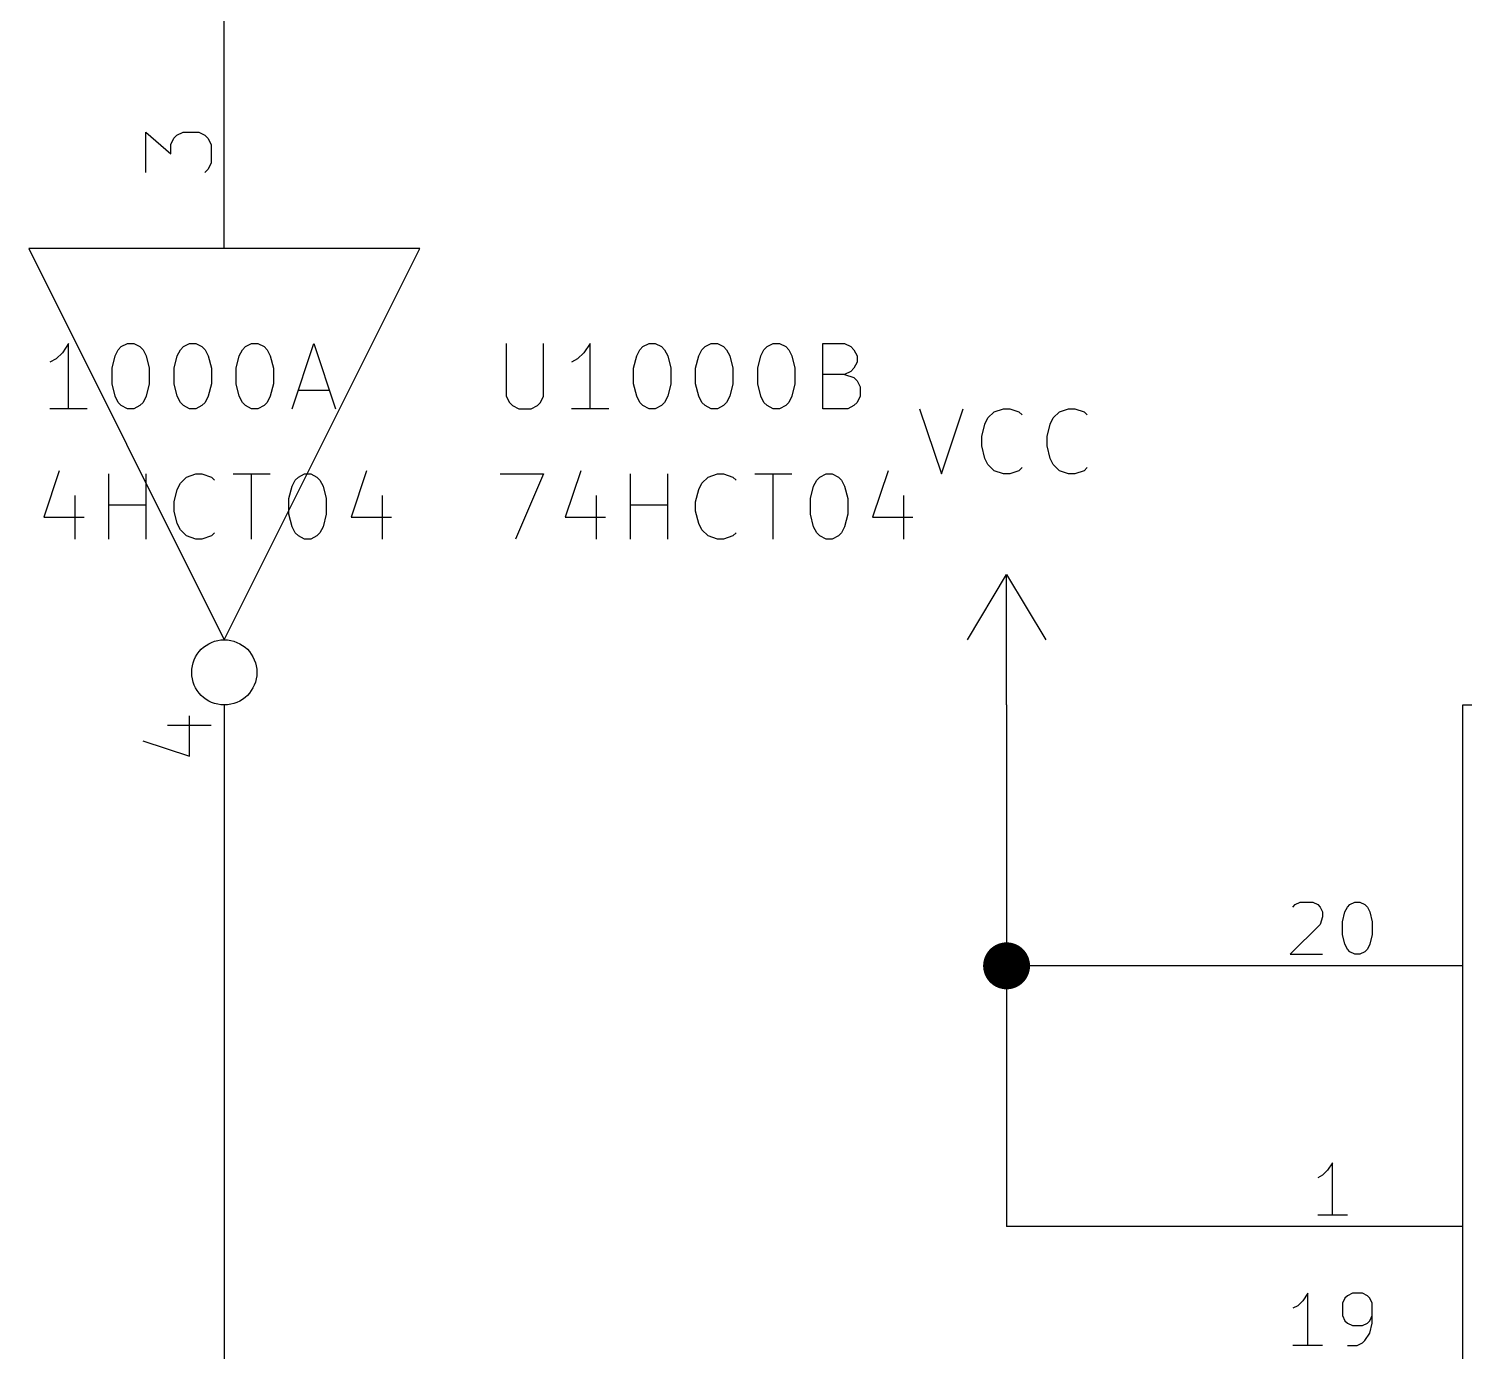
# Model space of a CAD drawing. Extents: x 0.4 to 16.1, y -11.3 to -0.4.
# Drawn here: x 4.15 to 5.251, y -3.846 to -2.831 of the extents above; entities that cross this region are included whole.
import ezdxf

# ---------------------------------------------------------------- set-up
doc = ezdxf.new("R2010")
doc.units = 0
doc.header["$MEASUREMENT"] = 0
for name, color, linetype in [('CYAN2', 4, 'CONTINUOUS'), ('GREEN3', 91, 'CONTINUOUS'), ('LYELLOW', 51, 'CONTINUOUS'), ('RED2', 1, 'CONTINUOUS'), ('RED3', 11, 'CONTINUOUS')]:
    doc.layers.add(name, color=color, linetype=linetype)

msp = doc.modelspace()

# ---------------------------------------------------------------- linework, layer by layer
at = {"layer": 'CYAN2', "linetype": 'CONTINUOUS'}
for p, q in [((4.1758, -3.0799), (4.171, -3.0847)), ((4.1758, -3.0799), (4.171, -3.0847)), ((4.1806, -3.0728), (4.1758, -3.0799)), ((4.1806, -3.0728), (4.1758, -3.0799)), ((4.1806, -3.1228), (4.1806, -3.0728)), ((4.1806, -3.1228), (4.1806, -3.0728)), ((4.2139, -3.0918), (4.2163, -3.0823)), ((4.2139, -3.0918), (4.2163, -3.0823)), ((4.2163, -3.0823), (4.2187, -3.0776)), ((4.2163, -3.0823), (4.2187, -3.0776)), ((4.2187, -3.0776), (4.221, -3.0752)), ((4.2187, -3.0776), (4.221, -3.0752)), ((4.221, -3.0752), (4.2258, -3.0728)), ((4.221, -3.0752), (4.2258, -3.0728)), ((4.2258, -3.0728), (4.2306, -3.0728)), ((4.2258, -3.0728), (4.2306, -3.0728)), ((4.2306, -3.0728), (4.2353, -3.0752)), ((4.2306, -3.0728), (4.2353, -3.0752)), ((4.2353, -3.0752), (4.2377, -3.0776)), ((4.2353, -3.0752), (4.2377, -3.0776)), ((4.2377, -3.0776), (4.2401, -3.0823)), ((4.2377, -3.0776), (4.2401, -3.0823)), ((4.2401, -3.0823), (4.2425, -3.0918)), ((4.2401, -3.0823), (4.2425, -3.0918)), ((4.2615, -3.0918), (4.2639, -3.0823)), ((4.2615, -3.0918), (4.2639, -3.0823)), ((4.2639, -3.0823), (4.2663, -3.0776)), ((4.2639, -3.0823), (4.2663, -3.0776)), ((4.2663, -3.0776), (4.2687, -3.0752)), ((4.2663, -3.0776), (4.2687, -3.0752)), ((4.2687, -3.0752), (4.2734, -3.0728)), ((4.2687, -3.0752), (4.2734, -3.0728)), ((4.2734, -3.0728), (4.2782, -3.0728)), ((4.2734, -3.0728), (4.2782, -3.0728)), ((4.2782, -3.0728), (4.2829, -3.0752)), ((4.2782, -3.0728), (4.2829, -3.0752)), ((4.2829, -3.0752), (4.2853, -3.0776)), ((4.2829, -3.0752), (4.2853, -3.0776)), ((4.2853, -3.0776), (4.2877, -3.0823)), ((4.2853, -3.0776), (4.2877, -3.0823)), ((4.2877, -3.0823), (4.2901, -3.0918)), ((4.2877, -3.0823), (4.2901, -3.0918)), ((4.3091, -3.0918), (4.3115, -3.0823)), ((4.3091, -3.0918), (4.3115, -3.0823)), ((4.3115, -3.0823), (4.3139, -3.0776)), ((4.3115, -3.0823), (4.3139, -3.0776)), ((4.3139, -3.0776), (4.3163, -3.0752)), ((4.3139, -3.0776), (4.3163, -3.0752)), ((4.3163, -3.0752), (4.321, -3.0728)), ((4.3163, -3.0752), (4.321, -3.0728)), ((4.321, -3.0728), (4.3258, -3.0728)), ((4.321, -3.0728), (4.3258, -3.0728)), ((4.3258, -3.0728), (4.3306, -3.0752)), ((4.3258, -3.0728), (4.3306, -3.0752)), ((4.3306, -3.0752), (4.3329, -3.0776)), ((4.3306, -3.0752), (4.3329, -3.0776)), ((4.3329, -3.0776), (4.3353, -3.0823)), ((4.3329, -3.0776), (4.3353, -3.0823)), ((4.3353, -3.0823), (4.3377, -3.0918)), ((4.3353, -3.0823), (4.3377, -3.0918)), ((4.352, -3.1228), (4.3687, -3.0728)), ((4.352, -3.1228), (4.3687, -3.0728)), ((4.3687, -3.0728), (4.3853, -3.1228)), ((4.3687, -3.0728), (4.3853, -3.1228)), ((4.5163, -3.0728), (4.5163, -3.1133)), ((4.5163, -3.0728), (4.5163, -3.1133)), ((4.5449, -3.1133), (4.5449, -3.0728)), ((4.5449, -3.1133), (4.5449, -3.0728)), ((4.5758, -3.0799), (4.571, -3.0847)), ((4.5758, -3.0799), (4.571, -3.0847)), ((4.5806, -3.0728), (4.5758, -3.0799)), ((4.5806, -3.0728), (4.5758, -3.0799)), ((4.5806, -3.1228), (4.5806, -3.0728)), ((4.5806, -3.1228), (4.5806, -3.0728)), ((4.6139, -3.0918), (4.6163, -3.0823)), ((4.6139, -3.0918), (4.6163, -3.0823)), ((4.6163, -3.0823), (4.6187, -3.0776)), ((4.6163, -3.0823), (4.6187, -3.0776)), ((4.6187, -3.0776), (4.621, -3.0752)), ((4.6187, -3.0776), (4.621, -3.0752)), ((4.621, -3.0752), (4.6258, -3.0728)), ((4.621, -3.0752), (4.6258, -3.0728)), ((4.6258, -3.0728), (4.6306, -3.0728)), ((4.6258, -3.0728), (4.6306, -3.0728)), ((4.6306, -3.0728), (4.6353, -3.0752)), ((4.6306, -3.0728), (4.6353, -3.0752)), ((4.6353, -3.0752), (4.6377, -3.0776)), ((4.6353, -3.0752), (4.6377, -3.0776)), ((4.6377, -3.0776), (4.6401, -3.0823)), ((4.6377, -3.0776), (4.6401, -3.0823)), ((4.6401, -3.0823), (4.6425, -3.0918)), ((4.6401, -3.0823), (4.6425, -3.0918)), ((4.6615, -3.0918), (4.6639, -3.0823)), ((4.6615, -3.0918), (4.6639, -3.0823)), ((4.6639, -3.0823), (4.6663, -3.0776)), ((4.6639, -3.0823), (4.6663, -3.0776)), ((4.6663, -3.0776), (4.6687, -3.0752)), ((4.6663, -3.0776), (4.6687, -3.0752)), ((4.6687, -3.0752), (4.6734, -3.0728)), ((4.6687, -3.0752), (4.6734, -3.0728)), ((4.6734, -3.0728), (4.6782, -3.0728)), ((4.6734, -3.0728), (4.6782, -3.0728)), ((4.6782, -3.0728), (4.6829, -3.0752)), ((4.6782, -3.0728), (4.6829, -3.0752)), ((4.6829, -3.0752), (4.6853, -3.0776)), ((4.6829, -3.0752), (4.6853, -3.0776)), ((4.6853, -3.0776), (4.6877, -3.0823)), ((4.6853, -3.0776), (4.6877, -3.0823)), ((4.6877, -3.0823), (4.6901, -3.0918)), ((4.6877, -3.0823), (4.6901, -3.0918)), ((4.7091, -3.0918), (4.7115, -3.0823)), ((4.7091, -3.0918), (4.7115, -3.0823)), ((4.7115, -3.0823), (4.7139, -3.0776)), ((4.7115, -3.0823), (4.7139, -3.0776)), ((4.7139, -3.0776), (4.7163, -3.0752)), ((4.7139, -3.0776), (4.7163, -3.0752)), ((4.7163, -3.0752), (4.721, -3.0728)), ((4.7163, -3.0752), (4.721, -3.0728)), ((4.721, -3.0728), (4.7258, -3.0728)), ((4.721, -3.0728), (4.7258, -3.0728)), ((4.7258, -3.0728), (4.7306, -3.0752)), ((4.7258, -3.0728), (4.7306, -3.0752)), ((4.7306, -3.0752), (4.7329, -3.0776)), ((4.7306, -3.0752), (4.7329, -3.0776)), ((4.7329, -3.0776), (4.7353, -3.0823)), ((4.7329, -3.0776), (4.7353, -3.0823)), ((4.7353, -3.0823), (4.7377, -3.0918)), ((4.7353, -3.0823), (4.7377, -3.0918)), ((4.7591, -3.1228), (4.7591, -3.0728)), ((4.7591, -3.0728), (4.7758, -3.0728)), ((4.7591, -3.1228), (4.7591, -3.0728)), ((4.7591, -3.0728), (4.7758, -3.0728)), ((4.7758, -3.0728), (4.7806, -3.0752)), ((4.7758, -3.0728), (4.7806, -3.0752)), ((4.7806, -3.0752), (4.7829, -3.0776)), ((4.7806, -3.0752), (4.7829, -3.0776)), ((4.7829, -3.0776), (4.7853, -3.0823)), ((4.7829, -3.0776), (4.7853, -3.0823)), ((4.7853, -3.0823), (4.7853, -3.0871)), ((4.7853, -3.0823), (4.7853, -3.0871)), ((4.171, -3.0847), (4.1663, -3.0871)), ((4.171, -3.0847), (4.1663, -3.0871)), ((4.2139, -3.1038), (4.2139, -3.0918)), ((4.2139, -3.1038), (4.2139, -3.0918)), ((4.2425, -3.0918), (4.2425, -3.1038)), ((4.2425, -3.0918), (4.2425, -3.1038)), ((4.2615, -3.1038), (4.2615, -3.0918)), ((4.2615, -3.1038), (4.2615, -3.0918)), ((4.2901, -3.0918), (4.2901, -3.1038)), ((4.2901, -3.0918), (4.2901, -3.1038)), ((4.3091, -3.1038), (4.3091, -3.0918)), ((4.3091, -3.1038), (4.3091, -3.0918)), ((4.3377, -3.0918), (4.3377, -3.1038)), ((4.3377, -3.0918), (4.3377, -3.1038)), ((4.571, -3.0847), (4.5663, -3.0871)), ((4.571, -3.0847), (4.5663, -3.0871)), ((4.6139, -3.1038), (4.6139, -3.0918)), ((4.6139, -3.1038), (4.6139, -3.0918)), ((4.6425, -3.0918), (4.6425, -3.1038)), ((4.6425, -3.0918), (4.6425, -3.1038)), ((4.6615, -3.1038), (4.6615, -3.0918)), ((4.6615, -3.1038), (4.6615, -3.0918)), ((4.6901, -3.0918), (4.6901, -3.1038)), ((4.6901, -3.0918), (4.6901, -3.1038)), ((4.7091, -3.1038), (4.7091, -3.0918)), ((4.7091, -3.1038), (4.7091, -3.0918)), ((4.7377, -3.0918), (4.7377, -3.1038)), ((4.7377, -3.0918), (4.7377, -3.1038)), ((4.7829, -3.0918), (4.7806, -3.0942)), ((4.7829, -3.0918), (4.7806, -3.0942)), ((4.7853, -3.0871), (4.7829, -3.0918)), ((4.7853, -3.0871), (4.7829, -3.0918)), ((4.2163, -3.1133), (4.2139, -3.1038)), ((4.2163, -3.1133), (4.2139, -3.1038)), ((4.2425, -3.1038), (4.2401, -3.1133)), ((4.2425, -3.1038), (4.2401, -3.1133)), ((4.2639, -3.1133), (4.2615, -3.1038)), ((4.2639, -3.1133), (4.2615, -3.1038)), ((4.2901, -3.1038), (4.2877, -3.1133)), ((4.2901, -3.1038), (4.2877, -3.1133)), ((4.3115, -3.1133), (4.3091, -3.1038)), ((4.3115, -3.1133), (4.3091, -3.1038)), ((4.3377, -3.1038), (4.3353, -3.1133)), ((4.3377, -3.1038), (4.3353, -3.1133)), ((4.6163, -3.1133), (4.6139, -3.1038)), ((4.6163, -3.1133), (4.6139, -3.1038)), ((4.6425, -3.1038), (4.6401, -3.1133)), ((4.6425, -3.1038), (4.6401, -3.1133)), ((4.6639, -3.1133), (4.6615, -3.1038)), ((4.6639, -3.1133), (4.6615, -3.1038)), ((4.6901, -3.1038), (4.6877, -3.1133)), ((4.6901, -3.1038), (4.6877, -3.1133)), ((4.7115, -3.1133), (4.7091, -3.1038)), ((4.7115, -3.1133), (4.7091, -3.1038)), ((4.7377, -3.1038), (4.7353, -3.1133)), ((4.7377, -3.1038), (4.7353, -3.1133)), ((4.7758, -3.0966), (4.7591, -3.0966)), ((4.7758, -3.0966), (4.7591, -3.0966)), ((4.7806, -3.0942), (4.7758, -3.0966)), ((4.7806, -3.0942), (4.7758, -3.0966)), ((4.7758, -3.0966), (4.7829, -3.099)), ((4.7758, -3.0966), (4.7829, -3.099)), ((4.7829, -3.099), (4.7853, -3.1014)), ((4.7829, -3.099), (4.7853, -3.1014)), ((4.7853, -3.1014), (4.7877, -3.1061)), ((4.7853, -3.1014), (4.7877, -3.1061)), ((4.2187, -3.118), (4.2163, -3.1133)), ((4.2187, -3.118), (4.2163, -3.1133)), ((4.2401, -3.1133), (4.2377, -3.118)), ((4.2401, -3.1133), (4.2377, -3.118)), ((4.2663, -3.118), (4.2639, -3.1133)), ((4.2663, -3.118), (4.2639, -3.1133)), ((4.2877, -3.1133), (4.2853, -3.118)), ((4.2877, -3.1133), (4.2853, -3.118)), ((4.3139, -3.118), (4.3115, -3.1133)), ((4.3139, -3.118), (4.3115, -3.1133)), ((4.3353, -3.1133), (4.3329, -3.118)), ((4.3353, -3.1133), (4.3329, -3.118)), ((4.3568, -3.1085), (4.3806, -3.1085)), ((4.3568, -3.1085), (4.3806, -3.1085)), ((4.5163, -3.1133), (4.5187, -3.118)), ((4.5163, -3.1133), (4.5187, -3.118)), ((4.5425, -3.118), (4.5449, -3.1133)), ((4.5425, -3.118), (4.5449, -3.1133)), ((4.6187, -3.118), (4.6163, -3.1133)), ((4.6187, -3.118), (4.6163, -3.1133)), ((4.6401, -3.1133), (4.6377, -3.118)), ((4.6401, -3.1133), (4.6377, -3.118)), ((4.6663, -3.118), (4.6639, -3.1133)), ((4.6663, -3.118), (4.6639, -3.1133)), ((4.6877, -3.1133), (4.6853, -3.118)), ((4.6877, -3.1133), (4.6853, -3.118)), ((4.7139, -3.118), (4.7115, -3.1133)), ((4.7139, -3.118), (4.7115, -3.1133)), ((4.7353, -3.1133), (4.7329, -3.118)), ((4.7353, -3.1133), (4.7329, -3.118)), ((4.7877, -3.1133), (4.7853, -3.118)), ((4.7877, -3.1133), (4.7853, -3.118)), ((4.7877, -3.1061), (4.7877, -3.1133)), ((4.7877, -3.1061), (4.7877, -3.1133)), ((4.1949, -3.1228), (4.1663, -3.1228)), ((4.1949, -3.1228), (4.1663, -3.1228)), ((4.221, -3.1204), (4.2187, -3.118)), ((4.221, -3.1204), (4.2187, -3.118)), ((4.2258, -3.1228), (4.221, -3.1204)), ((4.2258, -3.1228), (4.221, -3.1204)), ((4.2306, -3.1228), (4.2258, -3.1228)), ((4.2306, -3.1228), (4.2258, -3.1228)), ((4.2353, -3.1204), (4.2306, -3.1228)), ((4.2353, -3.1204), (4.2306, -3.1228)), ((4.2377, -3.118), (4.2353, -3.1204)), ((4.2377, -3.118), (4.2353, -3.1204)), ((4.2687, -3.1204), (4.2663, -3.118)), ((4.2687, -3.1204), (4.2663, -3.118)), ((4.2734, -3.1228), (4.2687, -3.1204)), ((4.2734, -3.1228), (4.2687, -3.1204)), ((4.2782, -3.1228), (4.2734, -3.1228)), ((4.2782, -3.1228), (4.2734, -3.1228)), ((4.2829, -3.1204), (4.2782, -3.1228)), ((4.2829, -3.1204), (4.2782, -3.1228)), ((4.2853, -3.118), (4.2829, -3.1204)), ((4.2853, -3.118), (4.2829, -3.1204)), ((4.3163, -3.1204), (4.3139, -3.118)), ((4.3163, -3.1204), (4.3139, -3.118)), ((4.321, -3.1228), (4.3163, -3.1204)), ((4.321, -3.1228), (4.3163, -3.1204)), ((4.3258, -3.1228), (4.321, -3.1228)), ((4.3258, -3.1228), (4.321, -3.1228)), ((4.3306, -3.1204), (4.3258, -3.1228)), ((4.3306, -3.1204), (4.3258, -3.1228)), ((4.3329, -3.118), (4.3306, -3.1204)), ((4.3329, -3.118), (4.3306, -3.1204)), ((4.5187, -3.118), (4.521, -3.1204)), ((4.5187, -3.118), (4.521, -3.1204)), ((4.521, -3.1204), (4.5258, -3.1228)), ((4.521, -3.1204), (4.5258, -3.1228)), ((4.5258, -3.1228), (4.5353, -3.1228)), ((4.5258, -3.1228), (4.5353, -3.1228)), ((4.5353, -3.1228), (4.5401, -3.1204)), ((4.5353, -3.1228), (4.5401, -3.1204)), ((4.5401, -3.1204), (4.5425, -3.118)), ((4.5401, -3.1204), (4.5425, -3.118)), ((4.5949, -3.1228), (4.5663, -3.1228)), ((4.5949, -3.1228), (4.5663, -3.1228)), ((4.621, -3.1204), (4.6187, -3.118)), ((4.621, -3.1204), (4.6187, -3.118)), ((4.6258, -3.1228), (4.621, -3.1204)), ((4.6258, -3.1228), (4.621, -3.1204)), ((4.6306, -3.1228), (4.6258, -3.1228)), ((4.6306, -3.1228), (4.6258, -3.1228)), ((4.6353, -3.1204), (4.6306, -3.1228)), ((4.6353, -3.1204), (4.6306, -3.1228)), ((4.6377, -3.118), (4.6353, -3.1204)), ((4.6377, -3.118), (4.6353, -3.1204)), ((4.6687, -3.1204), (4.6663, -3.118)), ((4.6687, -3.1204), (4.6663, -3.118)), ((4.6734, -3.1228), (4.6687, -3.1204)), ((4.6734, -3.1228), (4.6687, -3.1204)), ((4.6782, -3.1228), (4.6734, -3.1228)), ((4.6782, -3.1228), (4.6734, -3.1228)), ((4.6829, -3.1204), (4.6782, -3.1228)), ((4.6829, -3.1204), (4.6782, -3.1228)), ((4.6853, -3.118), (4.6829, -3.1204)), ((4.6853, -3.118), (4.6829, -3.1204)), ((4.7163, -3.1204), (4.7139, -3.118)), ((4.7163, -3.1204), (4.7139, -3.118)), ((4.721, -3.1228), (4.7163, -3.1204)), ((4.721, -3.1228), (4.7163, -3.1204)), ((4.7258, -3.1228), (4.721, -3.1228)), ((4.7258, -3.1228), (4.721, -3.1228)), ((4.7306, -3.1204), (4.7258, -3.1228)), ((4.7306, -3.1204), (4.7258, -3.1228)), ((4.7329, -3.118), (4.7306, -3.1204)), ((4.7329, -3.118), (4.7306, -3.1204)), ((4.7782, -3.1228), (4.7591, -3.1228)), ((4.7782, -3.1228), (4.7591, -3.1228)), ((4.7829, -3.1204), (4.7782, -3.1228)), ((4.7829, -3.1204), (4.7782, -3.1228)), ((4.7853, -3.118), (4.7829, -3.1204)), ((4.7853, -3.118), (4.7829, -3.1204)), ((4.8333, -3.1228), (4.85, -3.1728)), ((4.8333, -3.1228), (4.85, -3.1728)), ((4.85, -3.1728), (4.8667, -3.1228)), ((4.85, -3.1728), (4.8667, -3.1228)), ((4.8857, -3.1299), (4.8905, -3.1252)), ((4.8857, -3.1299), (4.8905, -3.1252)), ((4.8905, -3.1252), (4.8976, -3.1228)), ((4.8905, -3.1252), (4.8976, -3.1228)), ((4.8976, -3.1228), (4.9024, -3.1228)), ((4.8976, -3.1228), (4.9024, -3.1228)), ((4.9024, -3.1228), (4.9095, -3.1252)), ((4.9024, -3.1228), (4.9095, -3.1252)), ((4.9095, -3.1252), (4.9119, -3.1276)), ((4.9095, -3.1252), (4.9119, -3.1276)), ((4.9357, -3.1299), (4.9405, -3.1252)), ((4.9357, -3.1299), (4.9405, -3.1252)), ((4.9405, -3.1252), (4.9476, -3.1228)), ((4.9405, -3.1252), (4.9476, -3.1228)), ((4.9476, -3.1228), (4.9524, -3.1228)), ((4.9476, -3.1228), (4.9524, -3.1228)), ((4.9524, -3.1228), (4.9595, -3.1252)), ((4.9524, -3.1228), (4.9595, -3.1252)), ((4.9595, -3.1252), (4.9619, -3.1276)), ((4.9595, -3.1252), (4.9619, -3.1276)), ((4.881, -3.1442), (4.8833, -3.1347)), ((4.881, -3.1442), (4.8833, -3.1347)), ((4.8833, -3.1347), (4.8857, -3.1299)), ((4.8833, -3.1347), (4.8857, -3.1299)), ((4.931, -3.1442), (4.9333, -3.1347)), ((4.931, -3.1442), (4.9333, -3.1347)), ((4.9333, -3.1347), (4.9357, -3.1299)), ((4.9333, -3.1347), (4.9357, -3.1299)), ((4.881, -3.1514), (4.881, -3.1442)), ((4.881, -3.1514), (4.881, -3.1442)), ((4.931, -3.1514), (4.931, -3.1442)), ((4.931, -3.1514), (4.931, -3.1442)), ((4.8833, -3.1609), (4.881, -3.1514)), ((4.8833, -3.1609), (4.881, -3.1514)), ((4.9333, -3.1609), (4.931, -3.1514)), ((4.9333, -3.1609), (4.931, -3.1514)), ((4.1734, -3.1704), (4.1615, -3.2061)), ((4.1734, -3.1704), (4.1615, -3.2061)), ((4.4091, -3.1704), (4.3972, -3.2061)), ((4.4091, -3.1704), (4.3972, -3.2061)), ((4.5734, -3.1704), (4.5615, -3.2061)), ((4.5734, -3.1704), (4.5615, -3.2061)), ((4.8091, -3.1704), (4.7972, -3.2061)), ((4.8091, -3.1704), (4.7972, -3.2061)), ((4.8857, -3.1657), (4.8833, -3.1609)), ((4.8857, -3.1657), (4.8833, -3.1609)), ((4.8905, -3.1704), (4.8857, -3.1657)), ((4.8905, -3.1704), (4.8857, -3.1657)), ((4.8976, -3.1728), (4.8905, -3.1704)), ((4.8976, -3.1728), (4.8905, -3.1704)), ((4.9095, -3.1704), (4.9024, -3.1728)), ((4.9095, -3.1704), (4.9024, -3.1728)), ((4.9119, -3.168), (4.9095, -3.1704)), ((4.9119, -3.168), (4.9095, -3.1704)), ((4.9357, -3.1657), (4.9333, -3.1609)), ((4.9357, -3.1657), (4.9333, -3.1609)), ((4.9405, -3.1704), (4.9357, -3.1657)), ((4.9405, -3.1704), (4.9357, -3.1657)), ((4.9476, -3.1728), (4.9405, -3.1704)), ((4.9476, -3.1728), (4.9405, -3.1704)), ((4.9595, -3.1704), (4.9524, -3.1728)), ((4.9595, -3.1704), (4.9524, -3.1728)), ((4.9619, -3.168), (4.9595, -3.1704)), ((4.9619, -3.168), (4.9595, -3.1704)), ((4.2115, -3.2228), (4.2115, -3.1728)), ((4.2115, -3.2228), (4.2115, -3.1728)), ((4.2401, -3.2228), (4.2401, -3.1728)), ((4.2401, -3.2228), (4.2401, -3.1728)), ((4.2639, -3.1847), (4.2663, -3.1799)), ((4.2639, -3.1847), (4.2663, -3.1799)), ((4.2663, -3.1799), (4.271, -3.1752)), ((4.2663, -3.1799), (4.271, -3.1752)), ((4.271, -3.1752), (4.2782, -3.1728)), ((4.271, -3.1752), (4.2782, -3.1728)), ((4.2782, -3.1728), (4.2829, -3.1728)), ((4.2782, -3.1728), (4.2829, -3.1728)), ((4.2829, -3.1728), (4.2901, -3.1752)), ((4.2829, -3.1728), (4.2901, -3.1752)), ((4.2901, -3.1752), (4.2925, -3.1776)), ((4.2901, -3.1752), (4.2925, -3.1776)), ((4.3068, -3.1728), (4.3353, -3.1728)), ((4.3068, -3.1728), (4.3353, -3.1728)), ((4.321, -3.2228), (4.321, -3.1728)), ((4.321, -3.2228), (4.321, -3.1728)), ((4.352, -3.1823), (4.3544, -3.1776)), ((4.352, -3.1823), (4.3544, -3.1776)), ((4.3544, -3.1776), (4.3568, -3.1752)), ((4.3544, -3.1776), (4.3568, -3.1752)), ((4.3568, -3.1752), (4.3615, -3.1728)), ((4.3568, -3.1752), (4.3615, -3.1728)), ((4.3615, -3.1728), (4.3663, -3.1728)), ((4.3615, -3.1728), (4.3663, -3.1728)), ((4.3663, -3.1728), (4.371, -3.1752)), ((4.3663, -3.1728), (4.371, -3.1752)), ((4.371, -3.1752), (4.3734, -3.1776)), ((4.371, -3.1752), (4.3734, -3.1776)), ((4.3734, -3.1776), (4.3758, -3.1823)), ((4.3734, -3.1776), (4.3758, -3.1823)), ((4.5115, -3.1728), (4.5449, -3.1728)), ((4.5115, -3.1728), (4.5449, -3.1728)), ((4.5449, -3.1728), (4.5234, -3.2228)), ((4.5449, -3.1728), (4.5234, -3.2228)), ((4.6115, -3.2228), (4.6115, -3.1728)), ((4.6115, -3.2228), (4.6115, -3.1728)), ((4.6401, -3.2228), (4.6401, -3.1728)), ((4.6401, -3.2228), (4.6401, -3.1728)), ((4.6639, -3.1847), (4.6663, -3.1799)), ((4.6639, -3.1847), (4.6663, -3.1799)), ((4.6663, -3.1799), (4.671, -3.1752)), ((4.6663, -3.1799), (4.671, -3.1752)), ((4.671, -3.1752), (4.6782, -3.1728)), ((4.671, -3.1752), (4.6782, -3.1728)), ((4.6782, -3.1728), (4.6829, -3.1728)), ((4.6782, -3.1728), (4.6829, -3.1728)), ((4.6829, -3.1728), (4.6901, -3.1752)), ((4.6829, -3.1728), (4.6901, -3.1752)), ((4.6901, -3.1752), (4.6925, -3.1776)), ((4.6901, -3.1752), (4.6925, -3.1776)), ((4.7068, -3.1728), (4.7353, -3.1728)), ((4.7068, -3.1728), (4.7353, -3.1728)), ((4.721, -3.2228), (4.721, -3.1728)), ((4.721, -3.2228), (4.721, -3.1728)), ((4.752, -3.1823), (4.7544, -3.1776)), ((4.752, -3.1823), (4.7544, -3.1776)), ((4.7544, -3.1776), (4.7568, -3.1752)), ((4.7544, -3.1776), (4.7568, -3.1752)), ((4.7568, -3.1752), (4.7615, -3.1728)), ((4.7568, -3.1752), (4.7615, -3.1728)), ((4.7615, -3.1728), (4.7663, -3.1728)), ((4.7615, -3.1728), (4.7663, -3.1728)), ((4.7663, -3.1728), (4.771, -3.1752)), ((4.7663, -3.1728), (4.771, -3.1752)), ((4.771, -3.1752), (4.7734, -3.1776)), ((4.771, -3.1752), (4.7734, -3.1776)), ((4.7734, -3.1776), (4.7758, -3.1823)), ((4.7734, -3.1776), (4.7758, -3.1823)), ((4.9024, -3.1728), (4.8976, -3.1728)), ((4.9024, -3.1728), (4.8976, -3.1728)), ((4.9524, -3.1728), (4.9476, -3.1728)), ((4.9524, -3.1728), (4.9476, -3.1728)), ((4.1853, -3.1895), (4.1853, -3.2228)), ((4.1853, -3.1895), (4.1853, -3.2228)), ((4.2615, -3.1942), (4.2639, -3.1847)), ((4.2615, -3.1942), (4.2639, -3.1847)), ((4.3496, -3.1918), (4.352, -3.1823)), ((4.3496, -3.1918), (4.352, -3.1823)), ((4.3496, -3.2038), (4.3496, -3.1918)), ((4.3496, -3.2038), (4.3496, -3.1918)), ((4.3758, -3.1823), (4.3782, -3.1918)), ((4.3758, -3.1823), (4.3782, -3.1918)), ((4.3782, -3.1918), (4.3782, -3.2038)), ((4.3782, -3.1918), (4.3782, -3.2038)), ((4.421, -3.1895), (4.421, -3.2228)), ((4.421, -3.1895), (4.421, -3.2228)), ((4.5853, -3.1895), (4.5853, -3.2228)), ((4.5853, -3.1895), (4.5853, -3.2228)), ((4.6615, -3.1942), (4.6639, -3.1847)), ((4.6615, -3.1942), (4.6639, -3.1847)), ((4.7496, -3.1918), (4.752, -3.1823)), ((4.7496, -3.1918), (4.752, -3.1823)), ((4.7496, -3.2038), (4.7496, -3.1918)), ((4.7496, -3.2038), (4.7496, -3.1918)), ((4.7758, -3.1823), (4.7782, -3.1918)), ((4.7758, -3.1823), (4.7782, -3.1918)), ((4.7782, -3.1918), (4.7782, -3.2038)), ((4.7782, -3.1918), (4.7782, -3.2038)), ((4.821, -3.1895), (4.821, -3.2228)), ((4.821, -3.1895), (4.821, -3.2228)), ((4.2115, -3.1966), (4.2401, -3.1966)), ((4.2115, -3.1966), (4.2401, -3.1966)), ((4.2615, -3.2014), (4.2615, -3.1942)), ((4.2615, -3.2014), (4.2615, -3.1942)), ((4.2639, -3.2109), (4.2615, -3.2014)), ((4.2639, -3.2109), (4.2615, -3.2014)), ((4.352, -3.2133), (4.3496, -3.2038)), ((4.352, -3.2133), (4.3496, -3.2038)), ((4.3782, -3.2038), (4.3758, -3.2133)), ((4.3782, -3.2038), (4.3758, -3.2133)), ((4.6115, -3.1966), (4.6401, -3.1966)), ((4.6115, -3.1966), (4.6401, -3.1966)), ((4.6615, -3.2014), (4.6615, -3.1942)), ((4.6615, -3.2014), (4.6615, -3.1942)), ((4.6639, -3.2109), (4.6615, -3.2014)), ((4.6639, -3.2109), (4.6615, -3.2014)), ((4.752, -3.2133), (4.7496, -3.2038)), ((4.752, -3.2133), (4.7496, -3.2038)), ((4.7782, -3.2038), (4.7758, -3.2133)), ((4.7782, -3.2038), (4.7758, -3.2133)), ((4.1615, -3.2061), (4.1925, -3.2061)), ((4.1615, -3.2061), (4.1925, -3.2061)), ((4.2663, -3.2157), (4.2639, -3.2109)), ((4.2663, -3.2157), (4.2639, -3.2109)), ((4.3544, -3.218), (4.352, -3.2133)), ((4.3544, -3.218), (4.352, -3.2133)), ((4.3758, -3.2133), (4.3734, -3.218)), ((4.3758, -3.2133), (4.3734, -3.218)), ((4.3972, -3.2061), (4.4282, -3.2061)), ((4.3972, -3.2061), (4.4282, -3.2061)), ((4.5615, -3.2061), (4.5925, -3.2061)), ((4.5615, -3.2061), (4.5925, -3.2061)), ((4.6663, -3.2157), (4.6639, -3.2109)), ((4.6663, -3.2157), (4.6639, -3.2109)), ((4.7544, -3.218), (4.752, -3.2133)), ((4.7544, -3.218), (4.752, -3.2133)), ((4.7758, -3.2133), (4.7734, -3.218)), ((4.7758, -3.2133), (4.7734, -3.218)), ((4.7972, -3.2061), (4.8282, -3.2061)), ((4.7972, -3.2061), (4.8282, -3.2061)), ((4.271, -3.2204), (4.2663, -3.2157)), ((4.271, -3.2204), (4.2663, -3.2157)), ((4.2782, -3.2228), (4.271, -3.2204)), ((4.2782, -3.2228), (4.271, -3.2204)), ((4.2829, -3.2228), (4.2782, -3.2228)), ((4.2829, -3.2228), (4.2782, -3.2228)), ((4.2901, -3.2204), (4.2829, -3.2228)), ((4.2901, -3.2204), (4.2829, -3.2228)), ((4.2925, -3.218), (4.2901, -3.2204)), ((4.2925, -3.218), (4.2901, -3.2204)), ((4.3568, -3.2204), (4.3544, -3.218)), ((4.3568, -3.2204), (4.3544, -3.218)), ((4.3615, -3.2228), (4.3568, -3.2204)), ((4.3615, -3.2228), (4.3568, -3.2204)), ((4.3663, -3.2228), (4.3615, -3.2228)), ((4.3663, -3.2228), (4.3615, -3.2228)), ((4.371, -3.2204), (4.3663, -3.2228)), ((4.371, -3.2204), (4.3663, -3.2228)), ((4.3734, -3.218), (4.371, -3.2204)), ((4.3734, -3.218), (4.371, -3.2204)), ((4.671, -3.2204), (4.6663, -3.2157)), ((4.671, -3.2204), (4.6663, -3.2157)), ((4.6782, -3.2228), (4.671, -3.2204)), ((4.6782, -3.2228), (4.671, -3.2204)), ((4.6829, -3.2228), (4.6782, -3.2228)), ((4.6829, -3.2228), (4.6782, -3.2228)), ((4.6901, -3.2204), (4.6829, -3.2228)), ((4.6901, -3.2204), (4.6829, -3.2228)), ((4.6925, -3.218), (4.6901, -3.2204)), ((4.6925, -3.218), (4.6901, -3.2204)), ((4.7568, -3.2204), (4.7544, -3.218)), ((4.7568, -3.2204), (4.7544, -3.218)), ((4.7615, -3.2228), (4.7568, -3.2204)), ((4.7615, -3.2228), (4.7568, -3.2204)), ((4.7663, -3.2228), (4.7615, -3.2228)), ((4.7663, -3.2228), (4.7615, -3.2228)), ((4.771, -3.2204), (4.7663, -3.2228)), ((4.771, -3.2204), (4.7663, -3.2228)), ((4.7734, -3.218), (4.771, -3.2204)), ((4.7734, -3.218), (4.771, -3.2204))]:
    msp.add_line(p, q, dxfattribs=at)
at = {"layer": 'GREEN3', "linetype": 'CONTINUOUS'}
for p, q in [((4.3, -2.85), (4.3, -1.75)), ((4.9, -3.35), (4.9, -3.55)), ((4.3, -3.45), (4.3, -4.75)), ((5.05, -3.55), (4.9, -3.55)), ((4.9, -3.55), (4.9, -3.75)), ((5.05, -3.75), (4.9, -3.75))]:
    msp.add_line(p, q, dxfattribs=at)
at = {"layer": 'GREEN3', "const_width": 0.018}
msp.add_lwpolyline([(4.891, -3.55, 1), (4.909, -3.55, 1)], format="xyb", close=True, dxfattribs=at)
at = {"layer": 'LYELLOW', "linetype": 'CONTINUOUS'}
for p, q in [((4.45, -3), (4.15, -3)), ((4.15, -3), (4.3, -3.3)), ((4.3, -3.3), (4.45, -3)), ((5.25, -5.15), (5.25, -3.35)), ((5.25, -3.35), (6.25, -3.35))]:
    msp.add_line(p, q, dxfattribs=at)
at = {"layer": 'RED2', "linetype": 'CONTINUOUS'}
for p, q in [((4.3, -3), (4.3, -2.85)), ((4.3, -3), (4.3, -2.85)), ((4.45, -3), (4.15, -3)), ((4.15, -3), (4.3, -3.3)), ((4.3, -3.3), (4.45, -3)), ((4.87, -3.3), (4.9, -3.25)), ((4.9, -3.25), (4.93, -3.3)), ((4.9, -3.35), (4.9, -3.25)), ((4.3, -3.35), (4.3, -3.45)), ((4.3, -3.35), (4.3, -3.45)), ((5.25, -5.15), (5.25, -3.35)), ((5.25, -3.35), (6.25, -3.35)), ((5.25, -3.55), (5.05, -3.55)), ((5.25, -3.55), (5.05, -3.55)), ((5.25, -3.75), (5.05, -3.75)), ((5.25, -3.75), (5.05, -3.75))]:
    msp.add_line(p, q, dxfattribs=at)
at = {"layer": 'RED2'}
msp.add_circle((4.3, -3.325), 0.025, dxfattribs=at)
msp.add_circle((4.3, -3.325), 0.025, dxfattribs=at)
at = {"layer": 'RED3', "linetype": 'CONTINUOUS'}
for p, q in [((4.2399, -2.9417), (4.2399, -2.9107)), ((4.2399, -2.9107), (4.2589, -2.9274)), ((4.2399, -2.9417), (4.2399, -2.9107)), ((4.2399, -2.9107), (4.2589, -2.9274)), ((4.2589, -2.9202), (4.2613, -2.9155)), ((4.2589, -2.9202), (4.2613, -2.9155)), ((4.2613, -2.9155), (4.2637, -2.9131)), ((4.2613, -2.9155), (4.2637, -2.9131)), ((4.2637, -2.9131), (4.2684, -2.9107)), ((4.2637, -2.9131), (4.2684, -2.9107)), ((4.2684, -2.9107), (4.2804, -2.9107)), ((4.2684, -2.9107), (4.2804, -2.9107)), ((4.2804, -2.9107), (4.2851, -2.9131)), ((4.2804, -2.9107), (4.2851, -2.9131)), ((4.2851, -2.9131), (4.2875, -2.9155)), ((4.2851, -2.9131), (4.2875, -2.9155)), ((4.2875, -2.9155), (4.2899, -2.9202)), ((4.2875, -2.9155), (4.2899, -2.9202)), ((4.2589, -2.9274), (4.2589, -2.9202)), ((4.2589, -2.9274), (4.2589, -2.9202)), ((4.2899, -2.9202), (4.2899, -2.9345)), ((4.2899, -2.9202), (4.2899, -2.9345)), ((4.2875, -2.9393), (4.2851, -2.9417)), ((4.2875, -2.9393), (4.2851, -2.9417)), ((4.2899, -2.9345), (4.2875, -2.9393)), ((4.2899, -2.9345), (4.2875, -2.9393)), ((4.2565, -3.3655), (4.2899, -3.3655)), ((4.2565, -3.3655), (4.2899, -3.3655)), ((4.2732, -3.3893), (4.2732, -3.3583)), ((4.2732, -3.3893), (4.2732, -3.3583)), ((4.2375, -3.3774), (4.2732, -3.3893)), ((4.2375, -3.3774), (4.2732, -3.3893)), ((5.1214, -3.503), (5.1252, -3.5011)), ((5.1214, -3.503), (5.1252, -3.5011)), ((5.1252, -3.5011), (5.1348, -3.5011)), ((5.1252, -3.5011), (5.1348, -3.5011)), ((5.1348, -3.5011), (5.1386, -3.503)), ((5.1348, -3.5011), (5.1386, -3.503)), ((5.1633, -3.503), (5.1671, -3.5011)), ((5.1633, -3.503), (5.1671, -3.5011)), ((5.1671, -3.5011), (5.1709, -3.5011)), ((5.1671, -3.5011), (5.1709, -3.5011)), ((5.1709, -3.5011), (5.1748, -3.503)), ((5.1709, -3.5011), (5.1748, -3.503)), ((5.1195, -3.5049), (5.1214, -3.503)), ((5.1195, -3.5049), (5.1214, -3.503)), ((5.1386, -3.503), (5.1405, -3.5049)), ((5.1386, -3.503), (5.1405, -3.5049)), ((5.1405, -3.5049), (5.1424, -3.5087)), ((5.1405, -3.5049), (5.1424, -3.5087)), ((5.1424, -3.5087), (5.1424, -3.5125)), ((5.1424, -3.5087), (5.1424, -3.5125)), ((5.1576, -3.5163), (5.1595, -3.5087)), ((5.1576, -3.5163), (5.1595, -3.5087)), ((5.1595, -3.5087), (5.1614, -3.5049)), ((5.1595, -3.5087), (5.1614, -3.5049)), ((5.1614, -3.5049), (5.1633, -3.503)), ((5.1614, -3.5049), (5.1633, -3.503)), ((5.1748, -3.503), (5.1767, -3.5049)), ((5.1748, -3.503), (5.1767, -3.5049)), ((5.1767, -3.5049), (5.1786, -3.5087)), ((5.1767, -3.5049), (5.1786, -3.5087)), ((5.1786, -3.5087), (5.1805, -3.5163)), ((5.1786, -3.5087), (5.1805, -3.5163)), ((5.1405, -3.5182), (5.1176, -3.5411)), ((5.1405, -3.5182), (5.1176, -3.5411)), ((5.1424, -3.5125), (5.1405, -3.5182)), ((5.1424, -3.5125), (5.1405, -3.5182)), ((5.1576, -3.5259), (5.1576, -3.5163)), ((5.1576, -3.5259), (5.1576, -3.5163)), ((5.1805, -3.5163), (5.1805, -3.5259)), ((5.1805, -3.5163), (5.1805, -3.5259)), ((5.1595, -3.5335), (5.1576, -3.5259)), ((5.1595, -3.5335), (5.1576, -3.5259)), ((5.1614, -3.5373), (5.1595, -3.5335)), ((5.1614, -3.5373), (5.1595, -3.5335)), ((5.1786, -3.5335), (5.1767, -3.5373)), ((5.1786, -3.5335), (5.1767, -3.5373)), ((5.1805, -3.5259), (5.1786, -3.5335)), ((5.1805, -3.5259), (5.1786, -3.5335)), ((5.1176, -3.5411), (5.1424, -3.5411)), ((5.1176, -3.5411), (5.1424, -3.5411)), ((5.1633, -3.5392), (5.1614, -3.5373)), ((5.1633, -3.5392), (5.1614, -3.5373)), ((5.1671, -3.5411), (5.1633, -3.5392)), ((5.1671, -3.5411), (5.1633, -3.5392)), ((5.1709, -3.5411), (5.1671, -3.5411)), ((5.1709, -3.5411), (5.1671, -3.5411)), ((5.1748, -3.5392), (5.1709, -3.5411)), ((5.1748, -3.5392), (5.1709, -3.5411)), ((5.1767, -3.5373), (5.1748, -3.5392)), ((5.1767, -3.5373), (5.1748, -3.5392)), ((5.1462, -3.7068), (5.1424, -3.7106)), ((5.1462, -3.7068), (5.1424, -3.7106)), ((5.15, -3.7011), (5.1462, -3.7068)), ((5.15, -3.7011), (5.1462, -3.7068)), ((5.15, -3.7411), (5.15, -3.7011)), ((5.15, -3.7411), (5.15, -3.7011)), ((5.1424, -3.7106), (5.1386, -3.7125)), ((5.1424, -3.7106), (5.1386, -3.7125)), ((5.1614, -3.7411), (5.1386, -3.7411)), ((5.1614, -3.7411), (5.1386, -3.7411)), ((5.1271, -3.8068), (5.1233, -3.8106)), ((5.1271, -3.8068), (5.1233, -3.8106)), ((5.131, -3.8011), (5.1271, -3.8068)), ((5.131, -3.8011), (5.1271, -3.8068)), ((5.131, -3.8411), (5.131, -3.8011)), ((5.131, -3.8411), (5.131, -3.8011)), ((5.1595, -3.8049), (5.1576, -3.8087)), ((5.1595, -3.8049), (5.1576, -3.8087)), ((5.1576, -3.8087), (5.1576, -3.8182)), ((5.1576, -3.8087), (5.1576, -3.8182)), ((5.1614, -3.803), (5.1595, -3.8049)), ((5.1614, -3.803), (5.1595, -3.8049)), ((5.1652, -3.8011), (5.1614, -3.803)), ((5.1652, -3.8011), (5.1614, -3.803)), ((5.1729, -3.8011), (5.1652, -3.8011)), ((5.1729, -3.8011), (5.1652, -3.8011)), ((5.1767, -3.803), (5.1729, -3.8011)), ((5.1767, -3.803), (5.1729, -3.8011)), ((5.1786, -3.8049), (5.1767, -3.803)), ((5.1786, -3.8049), (5.1767, -3.803)), ((5.1805, -3.8087), (5.1786, -3.8049)), ((5.1805, -3.8087), (5.1786, -3.8049)), ((5.1805, -3.824), (5.1805, -3.8087)), ((5.1805, -3.824), (5.1805, -3.8087)), ((5.1233, -3.8106), (5.1195, -3.8125)), ((5.1233, -3.8106), (5.1195, -3.8125)), ((5.1576, -3.8182), (5.1595, -3.8221)), ((5.1576, -3.8182), (5.1595, -3.8221)), ((5.1786, -3.8221), (5.1805, -3.8182)), ((5.1786, -3.8221), (5.1805, -3.8182)), ((5.1595, -3.8221), (5.1614, -3.824)), ((5.1595, -3.8221), (5.1614, -3.824)), ((5.1614, -3.824), (5.1652, -3.8259)), ((5.1614, -3.824), (5.1652, -3.8259)), ((5.1652, -3.8259), (5.1729, -3.8259)), ((5.1652, -3.8259), (5.1729, -3.8259)), ((5.1729, -3.8259), (5.1767, -3.824)), ((5.1729, -3.8259), (5.1767, -3.824)), ((5.1748, -3.8373), (5.1786, -3.8316)), ((5.1748, -3.8373), (5.1786, -3.8316)), ((5.1767, -3.824), (5.1786, -3.8221)), ((5.1767, -3.824), (5.1786, -3.8221)), ((5.1786, -3.8316), (5.1805, -3.824)), ((5.1786, -3.8316), (5.1805, -3.824)), ((5.1424, -3.8411), (5.1195, -3.8411)), ((5.1424, -3.8411), (5.1195, -3.8411)), ((5.1614, -3.8411), (5.169, -3.8411)), ((5.1614, -3.8411), (5.169, -3.8411)), ((5.169, -3.8411), (5.1729, -3.8392)), ((5.169, -3.8411), (5.1729, -3.8392)), ((5.1729, -3.8392), (5.1748, -3.8373)), ((5.1729, -3.8392), (5.1748, -3.8373))]:
    msp.add_line(p, q, dxfattribs=at)

doc.saveas('drawing.dxf')
